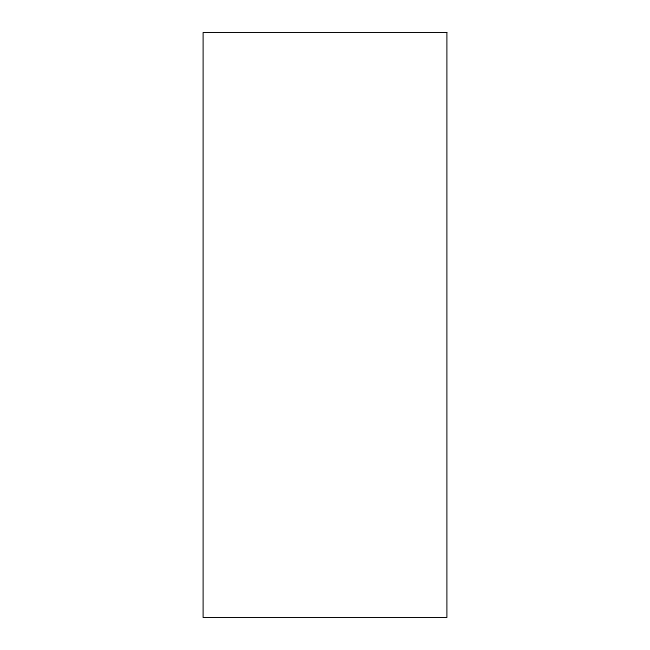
<?xml version="1.0" encoding="UTF-8"?>
<svg xmlns="http://www.w3.org/2000/svg" width="650" height="650" viewBox="0 0 650 650"><rect width="100%" height="100%" fill="white"/><g stroke="black" fill="none" stroke-linecap="round" stroke-linejoin="round"><path stroke-width="0.97" d="M446.875 32.5L203.125 32.5L203.125 617.5L446.875 617.5L446.875 32.5"/></g></svg>
